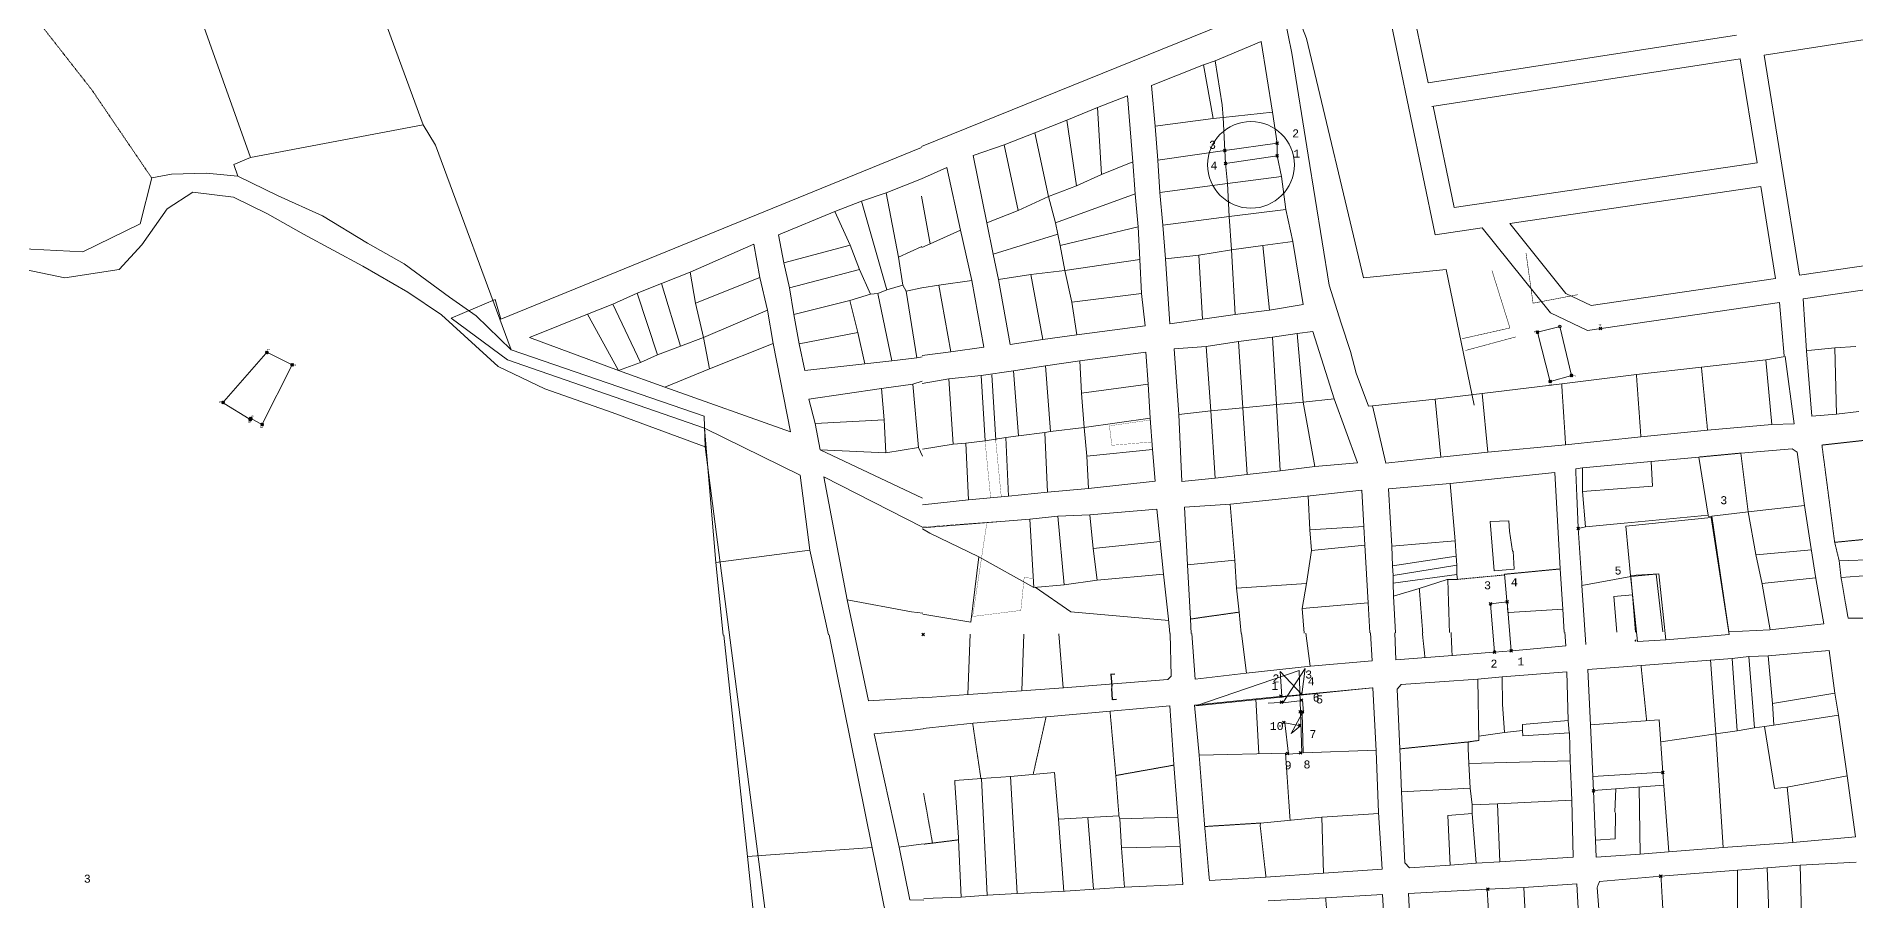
# Model space of a CAD drawing. Header units: millimetres. Extents: x 611710 to 616703, y 1316651 to 1320618.
# Drawn here: x 613873 to 614555, y 1318817 to 1319141 of the extents above; entities that cross this region are included whole.
import ezdxf
from ezdxf.enums import TextEntityAlignment as Align

# ---------------------------------------------------------------- set-up
doc = ezdxf.new("R2010")
doc.units = ezdxf.units.MM
doc.header["$PDMODE"] = 35
doc.header["$PDSIZE"] = 0.5
doc.linetypes.add('DASHED', pattern=[0.75, 0.5, -0.25])
doc.linetypes.add('HIDDEN', pattern=[0.375, 0.25, -0.125])
for name, color, linetype in [('15', 7, 'Continuous'), ('2', 7, 'Continuous'), ('3', 7, 'Continuous'), ('4', 7, 'Continuous'), ('CVL_CUADCON_LIN', 8, 'Continuous'), ('CVL_CUADCON_TIT', 1, 'Continuous'), ('CVL_CUADCON_TX', 2, 'Continuous'), ('CVL_PUNTO', 250, 'Continuous'), ('CVL_PUNTO_NUM', 2, 'Continuous')]:
    doc.layers.add(name, color=color, linetype=linetype)
doc.layers.add('PARCEL_LBLS', color=2, linetype='Continuous', lineweight=20)
doc.styles.add('MONOTXT4', font='Monotxt4.shx')
doc.styles.add('ROMANS', font='ROMANS', dxfattribs={"height": 0.2})
doc.styles.get("Standard").update_dxf_attribs({"font": 'TCCM____.TTF'})
doc.dimstyles.new('STANDARD$0', dxfattribs={"dimtxt": 0.6, "dimasz": 0.5, "dimexe": 0.125, "dimexo": 0.000625, "dimgap": 0.0625, "dimtad": 0, "dimzin": 1, "dimdsep": 46, "dimtxsty": 'ROMANS', "dimblk1": 'ARCHTICK', "dimblk2": 'ARCHTICK', "dimsah": 1, "dimcen": 2.5, "dimclrd": 1, "dimclre": 1, "dimclrt": 30, "dimaunit": 1, "dimadec": 0, "dimazin": 0, "dimtfac": 1, "dimtix": 1, "dimtofl": 0, "dimtmove": 1, "dimatfit": 3, "dimldrblk": 'ARCHTICK', "dimfxl": 1, "dimtolj": 1, "dimtzin": 1, "dimarcsym": 0})

# ---------------------------------------------------------------- blocks, each defined once
blk = doc.blocks.new('_ARCHTICK')
at = {"color": 0, "linetype": 'ByBlock', "const_width": 0.15}
blk.add_lwpolyline([(-0.5, -0.5), (0.5, 0.5)], dxfattribs=at)
blk = doc.blocks.new('*D363')
at = {"layer": 'CVL_CUADCON_TIT', "color": 1, "lineweight": -2, "ltscale": 0.5, "transparency": 16777216}
for p, q in [((614277.54, 1318901.77), (614275.96, 1318901.67)), ((614276.08, 1318901.68), (614276.36, 1318897.49)), ((614276.71, 1318892.21), (614276.43, 1318896.39)), ((614278.17, 1318892.3), (614276.58, 1318892.2))]:
    blk.add_line(p, q, dxfattribs=at)
at = {"layer": 'Defpoints', "color": 0, "lineweight": 9, "ltscale": 0.5, "transparency": 16777216}
for p in [(614277.54, 1318901.77), (614276.71, 1318892.21), (614278.17, 1318892.3)]:
    blk.add_point(p, dxfattribs=at)
at = {"layer": 'CVL_CUADCON_TIT', "color": 1, "lineweight": -2, "ltscale": 0.5, "transparency": 16777216, "xscale": 0.5, "yscale": 0.5, "zscale": 0.5}
for p, rotation in [((614276.08, 1318901.68), 93.77682852920496), ((614276.71, 1318892.21), 273.776828529205)]:
    blk.add_blockref('_ARCHTICK', p, dxfattribs=dict(at, rotation=rotation))
at = {"layer": 'CVL_CUADCON_TIT', "color": 30, "lineweight": 0, "ltscale": 0.5, "transparency": 16777216, "insert": (614276.4, 1318896.94), "char_height": 0.2, "attachment_point": 5, "rotation": 273.77683, "style": 'ROMANS'}
blk.add_mtext('\\A1;9.49m.', dxfattribs=at)

msp = doc.modelspace()

# ---------------------------------------------------------------- linework, layer by layer
at = {"color": 1, "lineweight": 0}
for points in [[(614440.59661, 1319011.90277), (614436.1033, 1319029.51877)], [(614436.46472, 1319030.12479), (614443.92406, 1319031.99404)], [(614444.52416, 1319031.629), (614448.65513, 1319014.1603)], [(614448.28877, 1319013.53883), (614441.20165, 1319011.55318)]]:
    msp.add_lwpolyline(points, dxfattribs=at)
for centre in [(614435.97972, 1319030.00326), (614444.40907, 1319032.11557), (614448.77023, 1319013.67372), (614440.72019, 1319011.41828)]:
    msp.add_circle(centre, 0.5, dxfattribs=at)
for p in [(614435.97972, 1319030.00326), (614459.64688, 1319031.33036), (614448.77023, 1319013.67372), (614440.72019, 1319011.41828)]:
    msp.add_point(p, dxfattribs=at)
at = {"layer": '15', "color": 1, "linetype": 'Continuous', "lineweight": 0}
msp.add_point((614205.61382, 1318916.67945), dxfattribs=at)
msp.add_point((614205.61382, 1318916.67945), dxfattribs=at)
at = {"layer": '2', "color": 1, "linetype": 'Continuous', "lineweight": 0}
for p, q in [((614332.41582, 1319138.90345), (614315.09582, 1319131.71645)), ((614336.63282, 1319112.46845), (614332.41582, 1319138.90345)), ((614315.09582, 1319131.71645), (614310.76982, 1319130.21245)), ((614314.33782, 1319110.01645), (614310.76982, 1319130.21245)), ((614282.29982, 1319118.56945), (614270.99582, 1319114.15845)), ((614284.22882, 1319093.79545), (614282.29982, 1319118.56945)), ((614270.99582, 1319114.15845), (614259.49882, 1319109.38645)), ((614272.47782, 1319089.01545), (614270.99582, 1319114.15845)), ((614314.33782, 1319110.01645), (614292.66282, 1319107.22845)), ((614318.13982, 1319110.38545), (614314.33782, 1319110.01645)), ((614318.13982, 1319110.38545), (614336.63282, 1319112.46845)), ((614318.13982, 1319110.38545), (614318.81132, 1319098.04315)), ((614338.40862, 1319100.78766), (614336.63282, 1319112.46845)), ((613953.51582, 1319095.38146), (614018.27782, 1319107.72446)), ((614018.27782, 1319107.72446), (614022.87082, 1319100.10546)), ((614247.54382, 1319104.65045), (614236.08982, 1319100.18445)), ((614259.49882, 1319109.38645), (614247.54382, 1319104.65045)), ((614252.64682, 1319080.83645), (614247.54382, 1319104.65045)), ((614263.09982, 1319084.81445), (614259.49882, 1319109.38645)), ((614292.66282, 1319107.22845), (614293.66582, 1319094.43545)), ((614022.87082, 1319100.10546), (614051.27882, 1319023.38246)), ((614241.31682, 1319075.61145), (614236.08982, 1319100.18445)), ((614318.81132, 1319098.04315), (614293.66582, 1319094.43545)), ((614340.06782, 1319088.29945), (614338.42132, 1319095.99315)), ((614284.22882, 1319093.79545), (614272.47782, 1319089.01545)), ((614285.20582, 1319081.81545), (614284.22882, 1319093.79545)), ((614293.66582, 1319094.43545), (614294.44282, 1319082.34745)), ((614318.98125, 1319093.14454), (614319.76082, 1319085.70445)), ((614205.03582, 1319087.38245), (614191.79182, 1319082.19145)), ((614263.09982, 1319084.81445), (614252.64682, 1319080.83645)), ((614272.47782, 1319089.01545), (614263.09982, 1319084.81445)), ((614319.76082, 1319085.70445), (614294.44282, 1319082.34745)), ((614294.44282, 1319082.34745), (614295.48082, 1319070.06445)), ((614319.76082, 1319085.70445), (614340.06782, 1319088.29945)), ((614319.76082, 1319085.70445), (614320.39682, 1319073.25645)), ((614341.66582, 1319075.98145), (614340.06782, 1319088.29945)), ((614182.55082, 1319079.06445), (614172.61482, 1319075.16145)), ((614191.79182, 1319082.19145), (614182.55082, 1319079.06445)), ((614192.07382, 1319045.88645), (614182.55082, 1319079.06445)), ((614196.40182, 1319058.07245), (614191.79182, 1319082.19145)), ((614208.34982, 1319063.06945), (614205.05782, 1319080.98245)), ((614241.31682, 1319075.61145), (614229.51082, 1319070.98245)), ((614241.31682, 1319075.61145), (614252.64682, 1319080.83645)), ((614252.64682, 1319080.83645), (614255.28682, 1319070.99345)), ((614255.28682, 1319070.99345), (614285.20582, 1319081.81545)), ((614286.24682, 1319069.43045), (614285.20582, 1319081.81545)), ((614320.39682, 1319073.25645), (614341.66582, 1319075.98145)), ((614344.21982, 1319063.99845), (614341.66582, 1319075.98145)), ((614178.31282, 1319062.50645), (614172.61482, 1319075.16145)), ((614229.51082, 1319070.98245), (614231.85482, 1319059.19645)), ((614255.28682, 1319070.99345), (614257.02482, 1319062.39545)), ((614257.02482, 1319062.39545), (614286.24682, 1319069.43045)), ((614286.92582, 1319057.23845), (614286.24682, 1319069.43045)), ((614320.39682, 1319073.25645), (614295.48082, 1319070.06445)), ((614295.48082, 1319070.06445), (614296.52882, 1319057.42545)), ((614320.39682, 1319073.25645), (614321.28582, 1319060.81645)), ((614142.25482, 1319062.98545), (614118.31982, 1319052.40745)), ((614144.49282, 1319050.46745), (614142.25482, 1319062.98545)), ((614178.31282, 1319062.50645), (614153.43082, 1319055.97845)), ((614181.80282, 1319053.41945), (614178.31282, 1319062.50645)), ((614205.12082, 1319062.04445), (614196.40182, 1319058.07245)), ((614205.12182, 1319061.69945), (614208.34982, 1319063.06945)), ((614208.34982, 1319063.06945), (614219.63182, 1319068.19145)), ((614219.63182, 1319068.19145), (614223.87082, 1319049.33845)), ((614256.15582, 1319066.69445), (614231.85482, 1319059.19645)), ((614257.02482, 1319062.39545), (614258.78682, 1319053.03445)), ((614321.28582, 1319060.81645), (614333.02982, 1319062.49245)), ((614333.02982, 1319062.49245), (614344.21982, 1319063.99845)), ((614333.02982, 1319062.49245), (614335.55482, 1319038.19345)), ((614153.43082, 1319055.97845), (614155.50382, 1319046.55945)), ((614196.40182, 1319058.07245), (614198.08882, 1319047.62845)), ((614231.85482, 1319059.19645), (614233.97682, 1319049.69345)), ((614258.78682, 1319053.03445), (614286.92582, 1319057.23845)), ((614287.52182, 1319044.43345), (614286.92582, 1319057.23845)), ((614309.04382, 1319058.81945), (614296.52882, 1319057.42545)), ((614321.28582, 1319060.81645), (614309.04382, 1319058.81945)), ((614309.04382, 1319058.81945), (614310.44182, 1319034.79245)), ((614321.28582, 1319060.81645), (614322.63882, 1319036.58445)), ((614107.52582, 1319048.18345), (614098.44782, 1319044.55145)), ((614118.31982, 1319052.40745), (614107.52582, 1319048.18345)), ((614114.66382, 1319024.72345), (614107.52582, 1319048.18345)), ((614120.38682, 1319040.80145), (614118.31982, 1319052.40745)), ((614120.38682, 1319040.80145), (614144.49282, 1319050.46745)), ((614147.28482, 1319038.21445), (614144.49282, 1319050.46745)), ((614181.80282, 1319053.41945), (614155.50382, 1319046.55945)), ((614185.90582, 1319044.19145), (614181.80282, 1319053.41945)), ((614211.51982, 1319047.54245), (614223.87082, 1319049.33845)), ((614246.06982, 1319051.58345), (614250.52782, 1319027.24145)), ((614258.78682, 1319053.03445), (614261.43882, 1319041.15645)), ((614098.44782, 1319044.55145), (614089.32982, 1319040.41045)), ((614106.13682, 1319021.50945), (614098.44782, 1319044.55145)), ((614155.50382, 1319046.55945), (614157.23282, 1319036.57345)), ((614178.22482, 1319041.85745), (614157.23282, 1319036.57345)), ((614185.90582, 1319044.19145), (614178.22482, 1319041.85745)), ((614178.22482, 1319041.85745), (614181.16482, 1319029.81045)), ((614188.69782, 1319044.39745), (614185.90582, 1319044.19145)), ((614192.07382, 1319045.88645), (614188.69782, 1319044.39745)), ((614188.69782, 1319044.39745), (614193.94082, 1319019.17245)), ((614198.08882, 1319047.62845), (614192.07382, 1319045.88645)), ((614205.17282, 1319046.58745), (614199.35482, 1319045.36445)), ((614205.17282, 1319046.63445), (614211.51982, 1319047.54245)), ((614211.51982, 1319047.54245), (614215.99782, 1319022.54045)), ((614261.43882, 1319041.15645), (614287.52182, 1319044.43345)), ((614089.32982, 1319040.41045), (614079.89782, 1319036.67045)), ((614091.51482, 1319015.53345), (614079.89782, 1319036.67045)), ((614099.73982, 1319018.58945), (614089.32982, 1319040.41045)), ((614123.29182, 1319027.99045), (614120.38682, 1319040.80145)), ((614123.29182, 1319027.99045), (614147.28482, 1319038.21445)), ((614157.23282, 1319036.57345), (614159.18482, 1319025.62645)), ((614261.43882, 1319041.15645), (614263.28582, 1319028.99945)), ((614310.44182, 1319034.79245), (614322.63882, 1319036.58445)), ((614322.63882, 1319036.58445), (614335.55482, 1319038.19345)), ((614114.66382, 1319024.72345), (614123.29182, 1319027.99045)), ((614123.29182, 1319027.99045), (614125.51582, 1319016.18445)), ((614181.16482, 1319029.81045), (614159.18482, 1319025.62645)), ((614181.16482, 1319029.81045), (614183.84482, 1319018.06345)), ((614250.52782, 1319027.24145), (614263.28582, 1319028.99945)), ((614336.62782, 1319028.04945), (614323.91582, 1319026.44545)), ((614345.88882, 1319029.44645), (614336.62782, 1319028.04945)), ((614351.76282, 1319030.23445), (614345.88882, 1319029.44645)), ((614359.75782, 1319004.92945), (614351.76282, 1319030.23445)), ((614099.73982, 1319018.58945), (614106.13682, 1319021.50945)), ((614106.13682, 1319021.50945), (614114.66382, 1319024.72345)), ((614215.99782, 1319022.54045), (614205.25782, 1319021.20245)), ((614323.91582, 1319026.44545), (614311.77182, 1319024.55445)), ((614313.47482, 1319000.53645), (614311.77182, 1319024.55445)), ((614547.38582, 1319024.05445), (614538.66682, 1319023.23345)), ((614555.35182, 1319024.59945), (614547.38582, 1319024.05445)), ((614547.38582, 1319024.05445), (614548.09582, 1318999.24445)), ((614091.51482, 1319015.53345), (614099.73982, 1319018.58945)), ((614091.51482, 1319015.53345), (614108.77582, 1319009.30345)), ((614108.77582, 1319009.30345), (614125.51582, 1319016.18445)), ((614183.84482, 1319018.06345), (614193.94082, 1319019.17245)), ((614193.94082, 1319019.17245), (614203.32282, 1319020.31745)), ((614203.32282, 1319020.31745), (614205.25982, 1319020.66345)), ((614227.45182, 1319013.77545), (614239.55182, 1319015.46245)), ((614239.55182, 1319015.46245), (614251.54482, 1319017.29845)), ((614239.55182, 1319015.46245), (614241.46782, 1318991.09545)), ((614251.54482, 1319017.29845), (614264.34982, 1319019.15945)), ((614251.54482, 1319017.29845), (614253.36582, 1318992.72445)), ((614264.34982, 1319019.15945), (614265.02482, 1319007.11945)), ((614497.42682, 1319016.85345), (614473.05782, 1319014.03545)), ((614521.54182, 1319019.61445), (614497.42682, 1319016.85345)), ((614521.54182, 1319019.61445), (614523.86182, 1318995.36045)), ((614201.74282, 1319010.52345), (614190.03182, 1319008.87545)), ((614191.03582, 1318997.04545), (614190.03182, 1319008.87545)), ((614205.29082, 1319011.55945), (614201.74282, 1319010.52345)), ((614203.90682, 1318986.71345), (614201.74282, 1319010.52345)), ((614205.29282, 1319010.72045), (614215.29082, 1319012.44345)), ((614215.29082, 1319012.44345), (614227.45182, 1319013.77545)), ((614215.29082, 1319012.44345), (614216.90582, 1318987.96545)), ((614265.02482, 1319007.11945), (614289.98482, 1319010.51645)), ((614289.98482, 1319010.51645), (614290.78282, 1318997.76745)), ((614445.04682, 1319010.64845), (614415.26382, 1319007.00545)), ((614473.05782, 1319014.03545), (614445.04682, 1319010.64845)), ((614265.02482, 1319007.11945), (614265.97882, 1318994.22345)), ((614313.47482, 1319000.53645), (614301.46882, 1318999.10645)), ((614325.49082, 1319001.61045), (614313.47482, 1319000.53645)), ((614313.47482, 1319000.53645), (614315.16382, 1318975.29745)), ((614338.16482, 1319002.80545), (614325.49082, 1319001.61045)), ((614348.15282, 1319003.71645), (614338.16482, 1319002.80545)), ((614359.75782, 1319004.92945), (614348.15282, 1319003.71645)), ((614397.63682, 1319004.84745), (614374.07282, 1319002.35845)), ((614415.26382, 1319007.00545), (614397.63682, 1319004.84745)), ((614397.63682, 1319004.84745), (614399.77782, 1318983.13245)), ((614415.26382, 1319007.00545), (614417.41182, 1318985.03645)), ((614123.73082, 1318993.97745), (614128.01082, 1318943.66145)), ((614191.03582, 1318997.04545), (614165.18282, 1318995.73645)), ((614165.18282, 1318995.73645), (614167.01182, 1318985.85545)), ((614191.64382, 1318984.69945), (614191.03582, 1318997.04545)), ((614265.97882, 1318994.22345), (614253.36582, 1318992.72445)), ((614265.97882, 1318994.22345), (614290.78282, 1318997.76745)), ((614265.97882, 1318994.22345), (614266.96782, 1318983.51645)), ((614290.78282, 1318997.76745), (614291.70482, 1318985.93945)), ((614499.72782, 1318993.21045), (614523.86182, 1318995.36045)), ((614548.09582, 1318999.24445), (614556.45482, 1319000.20745)), ((614123.98982, 1318987.00146), (614168.56482, 1318641.36446)), ((614216.90582, 1318987.96545), (614205.37582, 1318986.10245)), ((614221.67082, 1318988.41345), (614216.90582, 1318987.96545)), ((614228.86382, 1318989.29145), (614221.67082, 1318988.41345)), ((614221.67082, 1318988.41345), (614222.67782, 1318967.17345)), ((614236.65782, 1318990.44145), (614228.86382, 1318989.29145)), ((614241.46782, 1318991.09545), (614236.65782, 1318990.44145)), ((614236.65782, 1318990.44145), (614237.68682, 1318968.49045)), ((614251.24282, 1318992.30445), (614241.46782, 1318991.09545)), ((614253.36582, 1318992.72445), (614251.24282, 1318992.30445)), ((614251.24282, 1318992.30445), (614252.33382, 1318969.99945)), ((614417.41182, 1318985.03645), (614446.51282, 1318987.69245)), ((614446.51282, 1318987.69245), (614474.74082, 1318990.67845)), ((614474.74082, 1318990.67845), (614499.72782, 1318993.21045)), ((614167.01182, 1318985.85545), (614205.43782, 1318967.72445)), ((614191.64382, 1318984.69945), (614167.01182, 1318985.85545)), ((614203.90682, 1318986.71345), (614191.64382, 1318984.69945)), ((614205.38482, 1318983.52945), (614203.90682, 1318986.71345)), ((614266.96782, 1318983.51645), (614291.70482, 1318985.93945)), ((614266.96782, 1318983.51645), (614267.64582, 1318971.37545)), ((614399.77782, 1318983.13245), (614417.41182, 1318985.03645)), ((614478.63382, 1318981.43245), (614452.82582, 1318979.13045)), ((614496.42682, 1318983.13745), (614478.63382, 1318981.43245)), ((614499.93982, 1318961.41345), (614496.42682, 1318983.13745)), ((614514.90082, 1318962.62645), (614512.19282, 1318984.62945)), ((614315.16382, 1318975.29745), (614327.12282, 1318976.57245)), ((614327.12282, 1318976.57245), (614339.48382, 1318978.01245)), ((614339.48382, 1318978.01245), (614352.55182, 1318979.62645)), ((614405.16182, 1318951.79645), (614403.28482, 1318973.21345)), ((614452.82582, 1318979.13045), (614450.29582, 1318978.74845)), ((614452.82582, 1318979.13045), (614452.89382, 1318970.27845)), ((614222.67782, 1318967.17345), (614205.44582, 1318965.23245)), ((614237.68682, 1318968.49045), (614222.67782, 1318967.17345)), ((614252.33382, 1318969.99945), (614237.68682, 1318968.49045)), ((614267.64582, 1318971.37545), (614252.33382, 1318969.99945)), ((614320.85382, 1318965.49445), (614349.68882, 1318968.54945)), ((614350.63482, 1318955.90745), (614350.00582, 1318968.58345)), ((614452.89382, 1318970.27845), (614453.96282, 1318956.97845)), ((614205.47482, 1318956.67445), (614245.67882, 1318959.87645)), ((614245.67882, 1318959.87645), (614256.11582, 1318961.05545)), ((614247.12282, 1318934.32445), (614245.67882, 1318959.87645)), ((614256.11582, 1318961.05545), (614268.15082, 1318961.51845)), ((614258.58382, 1318935.27945), (614256.11582, 1318961.05545)), ((614320.71782, 1318965.48545), (614322.46182, 1318944.52745)), ((614468.46182, 1318958.33045), (614499.93982, 1318961.41345)), ((614501.32482, 1318960.99745), (614514.90082, 1318962.62645)), ((614501.32482, 1318960.99745), (614507.72401, 1318917.70346)), ((614514.90082, 1318962.62645), (614536.07782, 1318965.04445)), ((614514.90082, 1318962.62645), (614517.88182, 1318946.63645)), ((614538.55982, 1318948.78445), (614536.07782, 1318965.04445)), ((614205.47582, 1318956.23645), (614208.21582, 1318954.67945)), ((614208.21582, 1318954.67945), (614226.58682, 1318945.81745)), ((614350.63482, 1318955.90745), (614370.88182, 1318957.17745)), ((614351.22882, 1318948.13945), (614350.63482, 1318955.90745)), ((614370.88182, 1318957.17745), (614371.30182, 1318950.11745)), ((614451.23382, 1318956.43845), (614453.96282, 1318956.97845)), ((614453.96282, 1318956.97845), (614468.46182, 1318958.33045)), ((614163.15082, 1318948.30145), (614128.01082, 1318943.66145)), ((614170.20182, 1318916.56145), (614163.15082, 1318948.30145)), ((614269.35082, 1318948.93545), (614294.54082, 1318951.47345)), ((614294.54082, 1318951.47345), (614295.77982, 1318939.24745)), ((614349.42082, 1318935.82245), (614351.22882, 1318948.13945)), ((614351.22882, 1318948.13945), (614371.30182, 1318950.11745)), ((614371.30182, 1318950.11745), (614372.47182, 1318928.52645)), ((614405.16182, 1318951.79645), (614381.32982, 1318949.70645)), ((614381.60382, 1318942.43745), (614381.32982, 1318949.70645)), ((614405.48982, 1318946.05645), (614381.60382, 1318942.43745)), ((614405.48982, 1318946.05645), (614405.16182, 1318951.79645)), ((614405.74882, 1318942.60345), (614405.48982, 1318946.05645)), ((614517.88182, 1318946.63645), (614520.20782, 1318935.46045)), ((614517.89882, 1318946.55245), (614538.63282, 1318948.32345)), ((614540.32482, 1318937.64245), (614538.55982, 1318948.78445)), ((614128.01082, 1318943.66145), (614130.70182, 1318916.42845)), ((614226.58682, 1318945.81745), (614247.12282, 1318934.32445)), ((614270.88482, 1318937.02345), (614295.77982, 1318939.24745)), ((614295.77982, 1318939.24745), (614297.66882, 1318922.41045)), ((614322.46182, 1318944.52745), (614304.82282, 1318942.77545)), ((614322.46182, 1318944.52745), (614323.19082, 1318934.01545)), ((614381.92082, 1318938.73245), (614381.60382, 1318942.43745)), ((614405.70182, 1318939.14245), (614381.90682, 1318935.88245)), ((614405.74882, 1318942.60345), (614381.92082, 1318938.73245)), ((614405.70182, 1318939.14245), (614405.74882, 1318942.60345)), ((614405.96082, 1318937.31845), (614405.70182, 1318939.14245)), ((614424.52245, 1318929.34881), (614423.59582, 1318939.22245)), ((614444.48082, 1318941.22445), (614445.45382, 1318926.08945)), ((614563.18882, 1318944.74145), (614549.06982, 1318944.26645)), ((614563.26182, 1318939.04445), (614549.76982, 1318938.02845)), ((614247.12282, 1318934.32445), (614258.58382, 1318935.27945)), ((614258.58382, 1318935.27945), (614270.88482, 1318937.02345)), ((614323.19082, 1318934.01545), (614349.42082, 1318935.82245)), ((614323.19082, 1318934.01545), (614324.17782, 1318925.03845)), ((614347.77782, 1318926.40745), (614349.42082, 1318935.82245)), ((614381.90682, 1318935.88245), (614381.92082, 1318938.73245)), ((614381.95282, 1318931.05045), (614381.90682, 1318935.88245)), ((614391.57682, 1318933.88345), (614381.95282, 1318931.05045)), ((614402.10082, 1318937.20245), (614391.57682, 1318933.88345)), ((614405.96082, 1318937.31845), (614402.10082, 1318937.20245)), ((614452.65182, 1318935.05845), (614470.95382, 1318938.40645)), ((614452.65182, 1318935.05845), (614454.04775, 1318912.89538)), ((614471.57082, 1318931.55545), (614470.95382, 1318938.40645)), ((614520.13682, 1318935.80345), (614540.29182, 1318937.84845)), ((614520.20782, 1318935.46045), (614523.17582, 1318918.36345)), ((614177.15582, 1318929.70245), (614185.22582, 1318891.79045)), ((614347.77782, 1318926.40945), (614372.47182, 1318928.52645)), ((614348.46882, 1318917.16045), (614347.77782, 1318926.40945)), ((614372.47182, 1318928.52645), (614373.08082, 1318917.24345)), ((614382.68682, 1318917.27545), (614381.95282, 1318931.05045)), ((614424.89882, 1318924.91145), (614424.57682, 1318928.76945)), ((614425.20206, 1318924.92883), (614445.45382, 1318926.08945)), ((614445.45382, 1318926.08945), (614445.93082, 1318917.48845)), ((614472.72582, 1318917.57845), (614471.57082, 1318931.55545)), ((614205.58182, 1318924.70145), (614201.29782, 1318925.12945)), ((614297.66882, 1318922.41045), (614298.20082, 1318916.99145)), ((614306.17482, 1318917.01845), (614305.95482, 1318922.45545)), ((614324.17782, 1318925.03845), (614324.84082, 1318917.08045)), ((614130.92182, 1318916.42945), (614139.81582, 1318833.45945)), ((614170.38982, 1318916.56145), (614186.61382, 1318836.71245)), ((614223.30682, 1318916.73946), (614222.39382, 1318894.15346)), ((614243.38082, 1318916.80646), (614242.62182, 1318895.54546)), ((614256.54182, 1318916.85146), (614258.17282, 1318896.59946)), ((614298.21582, 1318916.99246), (614298.63182, 1318901.03046)), ((614307.60382, 1318899.90746), (614306.34182, 1318917.01946)), ((614326.86382, 1318902.15046), (614325.04182, 1318917.08246)), ((614350.77482, 1318904.72746), (614349.07082, 1318917.16346)), ((614373.35882, 1318917.24546), (614373.96482, 1318906.80746)), ((614382.85182, 1318907.17546), (614382.45182, 1318917.27646)), ((614446.64582, 1318912.36546), (614426.49982, 1318910.58146)), ((614446.26782, 1318917.49146), (614446.64582, 1318912.36546)), ((614507.72401, 1318917.70346), (614523.02082, 1318918.34545)), ((614373.96482, 1318906.80746), (614350.82482, 1318904.73246)), ((614404.06782, 1318908.76946), (614382.85182, 1318907.17546)), ((614419.48626, 1318910.0155), (614404.06782, 1318908.76946)), ((614454.82382, 1318903.46846), (614474.82282, 1318905.04446)), ((614474.82282, 1318905.04446), (614500.77482, 1318907.09046)), ((614500.77482, 1318907.09046), (614508.91582, 1318907.67846)), ((614500.82082, 1318907.09346), (614502.81582, 1318879.41346)), ((614508.91582, 1318907.67846), (614515.17682, 1318908.34546)), ((614508.91582, 1318907.67846), (614510.86182, 1318880.56146)), ((614515.17682, 1318908.34546), (614522.39982, 1318908.69246)), ((614515.17682, 1318908.34546), (614517.28982, 1318881.62346)), ((614522.39982, 1318908.69246), (614545.29982, 1318910.63246)), ((614522.39982, 1318908.69246), (614524.10582, 1318890.77546)), ((614545.29982, 1318910.63246), (614547.48782, 1318894.64146)), ((614297.36282, 1318899.75746), (614258.23382, 1318896.60346)), ((614298.63182, 1318901.03046), (614297.36282, 1318899.75746)), ((614326.77282, 1318902.14046), (614307.60382, 1318899.90746)), ((614350.82482, 1318904.73246), (614326.72682, 1318902.13546)), ((614384.81882, 1318897.85046), (614413.59182, 1318899.94446)), ((614413.59182, 1318899.94446), (614422.69182, 1318900.76046)), ((614413.59182, 1318899.94446), (614414.01582, 1318876.94146)), ((614422.69182, 1318900.76046), (614446.94182, 1318902.64846)), ((614422.69182, 1318900.76046), (614422.84882, 1318890.48546)), ((614446.93982, 1318902.70046), (614447.46282, 1318884.43146)), ((614455.78282, 1318882.66846), (614454.82382, 1318903.46846)), ((614185.22582, 1318891.79045), (614205.60782, 1318892.99945)), ((614222.50982, 1318894.16246), (614205.69382, 1318892.89146)), ((614242.48082, 1318895.53546), (614222.50982, 1318894.16246)), ((614258.23382, 1318896.60346), (614242.48082, 1318895.53546)), ((614307.44782, 1318890.14646), (614330.52682, 1318892.59446)), ((614330.40482, 1318892.58146), (614331.50782, 1318871.89946)), ((614330.52682, 1318892.59446), (614339.35552, 1318893.41216)), ((614347.60782, 1318894.17646), (614374.19482, 1318896.67746)), ((614374.19482, 1318896.67746), (614375.48382, 1318873.01346)), ((614383.39682, 1318896.17046), (614384.81882, 1318897.85046)), ((614384.37982, 1318873.77946), (614383.39682, 1318896.17046)), ((614524.10582, 1318890.77546), (614547.48782, 1318894.64146)), ((614547.48782, 1318894.64146), (614548.85882, 1318886.43846)), ((614224.44882, 1318883.36946), (614251.94082, 1318885.76046)), ((614251.94082, 1318885.76046), (614275.87482, 1318887.89646)), ((614275.87482, 1318887.89646), (614298.13182, 1318889.93146)), ((614298.13182, 1318889.93146), (614299.62282, 1318867.93846)), ((614309.13982, 1318871.36846), (614307.44782, 1318890.14646)), ((614347.77598, 1318887.16758), (614348.13282, 1318872.29446)), ((614422.84882, 1318890.48546), (614423.57182, 1318879.89546)), ((614455.77882, 1318882.76346), (614481.53082, 1318884.66646)), ((614481.53082, 1318884.66646), (614483.00982, 1318864.87446)), ((614524.09482, 1318890.88946), (614524.51582, 1318882.72646)), ((614524.51582, 1318882.72646), (614548.85882, 1318886.43846)), ((614548.85882, 1318886.43846), (614552.03482, 1318863.71146)), ((614201.61782, 1318880.75445), (614187.35882, 1318879.41445)), ((614187.35882, 1318879.41445), (614196.61882, 1318836.88245)), ((614205.64982, 1318881.26045), (614201.61782, 1318880.75445)), ((614224.44882, 1318883.36946), (614205.73182, 1318881.44646)), ((614413.98582, 1318878.56646), (614423.57182, 1318879.89546)), ((614423.57182, 1318879.89546), (614430.38382, 1318880.61046)), ((614430.38182, 1318882.95146), (614447.46282, 1318884.43146)), ((614430.38382, 1318880.61046), (614430.38182, 1318882.95146)), ((614430.38382, 1318880.61046), (614430.53782, 1318878.62546)), ((614430.53782, 1318878.62546), (614447.92382, 1318879.85146)), ((614447.46282, 1318884.43146), (614447.87282, 1318879.85146)), ((614447.92382, 1318879.85146), (614448.18582, 1318869.31646)), ((614456.94682, 1318858.00346), (614455.78282, 1318882.66846)), ((614482.15082, 1318876.37446), (614502.81582, 1318879.41346)), ((614502.81582, 1318879.41346), (614510.86182, 1318880.56146)), ((614502.81582, 1318879.41346), (614505.59982, 1318836.81746)), ((614510.86182, 1318880.56146), (614517.28982, 1318881.62346)), ((614517.28982, 1318881.62346), (614521.01582, 1318882.14046)), ((614521.01582, 1318882.14046), (614524.51582, 1318882.72646)), ((614521.01582, 1318882.14046), (614524.80182, 1318858.92146)), ((614341.51182, 1318872.13746), (614309.13982, 1318871.36846)), ((614348.13282, 1318872.29446), (614375.46682, 1318873.32346)), ((614375.48382, 1318873.01346), (614376.41582, 1318849.90946)), ((614384.95082, 1318857.69746), (614384.37982, 1318873.77946)), ((614410.00082, 1318876.38146), (614409.95182, 1318873.92946)), ((614409.95182, 1318873.92946), (614410.26082, 1318868.34046)), ((614254.85882, 1318864.93046), (614238.43582, 1318863.40246)), ((614256.44582, 1318847.48446), (614254.85882, 1318864.93046)), ((614299.62282, 1318867.93846), (614301.16182, 1318848.59246)), ((614410.26082, 1318868.34046), (614448.18582, 1318869.31646)), ((614410.26082, 1318868.34046), (614410.77582, 1318859.07846)), ((614448.18582, 1318869.31646), (614448.90882, 1318854.50746)), ((614482.99382, 1318865.08546), (614456.69182, 1318863.40246)), ((614483.00982, 1318864.87446), (614485.25882, 1318835.18446)), ((614227.56282, 1318862.66746), (614217.48482, 1318861.98046)), ((614238.43582, 1318863.40246), (614227.56282, 1318862.66746)), ((614227.56282, 1318862.66746), (614229.71282, 1318818.94646)), ((614238.43582, 1318863.40246), (614240.86182, 1318819.57746)), ((614384.95082, 1318857.69746), (614410.77582, 1318859.07846)), ((614386.29282, 1318831.08246), (614384.95082, 1318857.69746)), ((614410.77582, 1318859.07846), (614411.49282, 1318852.81946)), ((614483.36682, 1318860.16246), (614456.94082, 1318858.12346)), ((614458.00582, 1318833.13646), (614456.94682, 1318858.00346)), ((614465.38782, 1318858.77546), (614464.93082, 1318850.15746)), ((614474.04482, 1318859.44346), (614474.49582, 1318834.26446)), ((614524.80182, 1318858.92146), (614529.62182, 1318859.48646)), ((614529.62182, 1318859.48646), (614552.03482, 1318863.71146)), ((614529.62182, 1318859.48646), (614531.63482, 1318838.73846)), ((614552.03482, 1318863.71146), (614555.18982, 1318840.79346)), ((614411.49282, 1318852.76846), (614420.94882, 1318853.17746)), ((614411.49282, 1318852.81946), (614411.49482, 1318849.56246)), ((614420.94882, 1318853.12646), (614448.90882, 1318854.50746)), ((614420.94882, 1318853.17746), (614421.82882, 1318831.49846)), ((614448.90882, 1318854.50746), (614449.38282, 1318833.18446)), ((614256.44582, 1318847.48446), (614267.58182, 1318848.09646)), ((614258.44382, 1318820.37046), (614256.44582, 1318847.48446)), ((614267.38182, 1318848.08546), (614269.57482, 1318821.22146)), ((614267.58182, 1318848.09646), (614279.07282, 1318848.70846)), ((614279.07282, 1318848.70846), (614279.34382, 1318847.62146)), ((614279.34382, 1318847.62146), (614301.18782, 1318848.24646)), ((614279.34382, 1318847.62146), (614280.02082, 1318836.68546)), ((614301.16182, 1318848.59246), (614301.98382, 1318837.44346)), ((614355.16682, 1318848.22446), (614332.13882, 1318845.97946)), ((614355.16682, 1318848.22446), (614376.43682, 1318849.58546)), ((614355.16682, 1318848.22446), (614355.74182, 1318827.25746)), ((614376.41582, 1318849.90946), (614377.80482, 1318828.63746)), ((614411.49482, 1318849.56246), (614402.34482, 1318848.84746)), ((614402.34482, 1318848.84746), (614403.22282, 1318830.17046)), ((614411.49482, 1318849.56246), (614412.93282, 1318830.88546)), ((614464.93082, 1318850.15746), (614465.23082, 1318849.74646)), ((614465.23082, 1318849.74646), (614465.10882, 1318840.09246)), ((614186.58182, 1318836.86845), (614139.81582, 1318833.45945)), ((614196.59982, 1318836.96945), (614205.80282, 1318838.16045)), ((614196.61882, 1318836.88245), (614200.72182, 1318817.16045)), ((614218.97582, 1318839.69146), (614219.97182, 1318818.23746)), ((614280.02082, 1318836.68546), (614302.00382, 1318837.16746)), ((614301.98382, 1318837.44346), (614303.01082, 1318822.98446)), ((614465.10882, 1318840.09246), (614457.73482, 1318839.50546)), ((614505.59982, 1318836.81746), (614485.02582, 1318835.16546)), ((614531.63482, 1318838.73846), (614505.59982, 1318836.81746)), ((614555.18982, 1318840.79346), (614531.63482, 1318838.73846)), ((614139.81582, 1318833.45945), (614142.74382, 1318805.94645)), ((614186.61382, 1318836.71245), (614191.69682, 1318811.61445)), ((614387.97182, 1318829.25046), (614386.29282, 1318831.08246)), ((614403.22282, 1318830.17046), (614387.97182, 1318829.25046)), ((614412.93282, 1318830.88546), (614403.22282, 1318830.17046)), ((614421.82882, 1318831.49846), (614412.93282, 1318830.88546)), ((614449.38282, 1318833.18446), (614421.82882, 1318831.49846)), ((614474.43982, 1318834.25946), (614458.00582, 1318833.13646)), ((614485.02582, 1318835.16546), (614474.43982, 1318834.25946)), ((614522.11582, 1318829.21146), (614534.47582, 1318830.14646)), ((614534.42982, 1318830.14346), (614535.34382, 1318798.06546)), ((614534.43882, 1318830.14346), (614555.40982, 1318831.33846)), ((614334.18782, 1318825.72546), (614312.98882, 1318824.39746)), ((614355.74182, 1318827.25746), (614334.18782, 1318825.72546)), ((614377.80482, 1318828.63746), (614355.74182, 1318827.25746)), ((614430.84382, 1318821.87146), (614450.67882, 1318823.25146)), ((614450.67882, 1318823.25146), (614452.02482, 1318798.92646)), ((614459.26582, 1318824.12246), (614482.26782, 1318826.06046)), ((614482.12582, 1318826.04846), (614511.01882, 1318828.36746)), ((614510.91282, 1318828.35946), (614510.99182, 1318797.92746)), ((614511.01382, 1318828.36746), (614522.16182, 1318829.21446)), ((614523.23582, 1318797.33446), (614522.04782, 1318829.20546)), ((614200.72182, 1318817.16045), (614205.87882, 1318817.01845)), ((614219.91482, 1318818.23346), (614205.94682, 1318817.71546)), ((614229.88582, 1318818.95646), (614219.91482, 1318818.23346)), ((614240.86182, 1318819.57746), (614229.71782, 1318818.94646)), ((614258.90182, 1318820.39146), (614240.86182, 1318819.57746)), ((614270.03082, 1318821.25646), (614258.90182, 1318820.39146)), ((614281.21082, 1318821.91746), (614270.03082, 1318821.25646)), ((614303.01082, 1318822.98446), (614281.21082, 1318821.91746)), ((614334.94782, 1318816.80846), (614356.55782, 1318817.95746)), ((614356.55782, 1318817.95746), (614377.91782, 1318819.15746)), ((614377.91482, 1318819.21146), (614379.22882, 1318796.26046)), ((614387.62482, 1318819.57346), (614417.31882, 1318821.16046)), ((614388.97482, 1318791.79246), (614387.62482, 1318819.57346)), ((614417.10982, 1318821.14946), (614418.77682, 1318793.83446)), ((614417.31882, 1318821.16046), (614430.84382, 1318821.87146)), ((614432.25482, 1318794.80146), (614430.80982, 1318821.86946)), ((614460.08082, 1318800.07246), (614458.32182, 1318821.84946))]:
    msp.add_line(p, q, dxfattribs=at)
at = {"layer": '2', "color": 1, "linetype": 'HIDDEN', "lineweight": 0}
for p, q in [((614497.42682, 1319016.85345), (614499.72782, 1318993.21045)), ((614445.04682, 1319010.64845), (614446.51282, 1318987.69245)), ((614473.05782, 1319014.03545), (614474.74082, 1318990.67845)), ((614512.19282, 1318984.62945), (614496.42682, 1318983.13745)), ((614450.29582, 1318978.74845), (614451.23382, 1318956.43845)), ((614451.23382, 1318956.43845), (614452.65182, 1318935.05845)), ((614562.99482, 1318952.72445), (614547.38282, 1318951.18645)), ((614547.38282, 1318951.18645), (614549.06982, 1318944.26645)), ((614423.59582, 1318939.22245), (614444.48082, 1318941.22445)), ((614549.06982, 1318944.26645), (614549.76982, 1318938.02845)), ((614392.94982, 1318917.31045), (614391.67582, 1318933.91445)), ((614402.97782, 1318917.34445), (614402.35482, 1318937.21045)), ((614549.76982, 1318938.02845), (614552.42482, 1318922.74045)), ((614324.17782, 1318925.03845), (614305.95482, 1318922.45545)), ((614392.81882, 1318917.31146), (614393.78482, 1318907.99646)), ((614403.58982, 1318917.34746), (614403.96582, 1318908.76146)), ((614474.79482, 1318905.04246), (614476.89382, 1318884.32346)), ((614251.75082, 1318885.74346), (614246.90682, 1318864.19046)), ((614275.71982, 1318887.88246), (614277.89682, 1318863.79646)), ((614224.23082, 1318883.34746), (614227.31582, 1318862.65046)), ((614311.19382, 1318844.95646), (614309.13982, 1318871.36846)), ((614341.51182, 1318872.13746), (614343.23082, 1318847.06046)), ((614410.00082, 1318876.38146), (614384.37982, 1318873.77946)), ((614414.01582, 1318876.94146), (614409.94982, 1318876.38146)), ((614277.89682, 1318863.79646), (614299.64282, 1318867.68246)), ((614209.17082, 1318838.47046), (614205.81382, 1318857.24546)), ((614217.48482, 1318861.98046), (614218.97582, 1318839.69146)), ((614277.89682, 1318863.79646), (614279.07282, 1318848.70846)), ((614312.98882, 1318824.39746), (614311.19382, 1318844.95646)), ((614311.21882, 1318844.67346), (614332.13882, 1318845.97946)), ((614332.13882, 1318845.97946), (614332.01382, 1318844.99346)), ((614332.01382, 1318844.99346), (614334.18782, 1318825.72546)), ((614218.97582, 1318839.69146), (614205.87782, 1318838.06046)), ((614280.02082, 1318836.68546), (614281.14482, 1318821.91346)), ((614458.32182, 1318821.84946), (614459.26582, 1318824.12246)), ((614482.26282, 1318826.06046), (614483.64082, 1318801.84946)), ((614356.55782, 1318817.95746), (614358.51782, 1318793.21846))]:
    msp.add_line(p, q, dxfattribs=at)
at = {"layer": '2', "color": 1, "linetype": 'DASHED', "lineweight": 0}
msp.add_line((614423.62082, 1318938.95945), (614405.96082, 1318937.31845), dxfattribs=at)
at = {"layer": '2', "color": 1, "linetype": 'Continuous', "lineweight": 0}
for points in [[(613997.96482, 1319195.89946), (613922.75182, 1319181.69746), (613953.51582, 1319095.38146)], [(613997.96482, 1319195.89946), (614003.94582, 1319146.34046), (614018.27782, 1319107.72446)], [(614374.07282, 1319002.35845), (614372.60282, 1319002.21245), (614368.00482, 1319014.54045), (614365.92382, 1319022.72145), (614362.39482, 1319033.35245), (614357.88982, 1319047.61745), (614349.98982, 1319096.33145), (614343.93982, 1319134.46645), (614341.18582, 1319148.02145), (614339.75782, 1319154.79645), (614337.53882, 1319162.51545), (614325.97282, 1319158.35145), (614329.28582, 1319149.80045), (614204.99482, 1319099.54645)], [(614412.27182, 1319002.58046), (614401.71582, 1319053.40346), (614370.73682, 1319050.30546), (614349.40382, 1319140.00346)], [(614310.76982, 1319130.21245), (614291.33182, 1319122.45345), (614292.66282, 1319107.22845)], [(614315.09582, 1319131.71645), (614317.73882, 1319115.15645), (614318.13982, 1319110.38545)], [(613630.96482, 1319114.37546), (613683.98882, 1319098.45246), (613752.23182, 1319084.22546), (613808.74982, 1319073.42446), (613848.73282, 1319064.72446), (613866.29882, 1319061.36346), (613890.69782, 1319060.11346), (613912.16182, 1319070.51946), (613916.47882, 1319087.74246)], [(614123.73082, 1318993.97745), (614049.89182, 1319019.61845), (614028.67882, 1319035.18145), (614045.26382, 1319042.16045), (614047.34382, 1319034.87745), (614204.99682, 1319099.16645)], [(614236.08982, 1319100.18445), (614224.46982, 1319096.12045), (614229.51082, 1319070.98245)], [(614123.98982, 1318987.00146), (614089.03782, 1318999.82346), (614063.78382, 1319008.68846), (614046.40982, 1319017.13446), (614025.09382, 1319036.46346), (614012.54582, 1319044.96346), (613995.66382, 1319054.68446), (613973.42182, 1319066.63346), (613959.86582, 1319074.35946), (613947.09082, 1319080.56946), (613931.82882, 1319082.43146), (613922.25182, 1319076.22446), (613912.76482, 1319062.64846), (613904.24082, 1319053.40346), (613883.95782, 1319050.38046), (613788.46982, 1319070.14646), (613715.66782, 1319083.30646), (613680.25882, 1319091.80346)], [(613916.47882, 1319087.74246), (613923.87282, 1319089.20346), (613936.82182, 1319089.60346), (613948.77282, 1319088.46646)], [(613953.51582, 1319095.38146), (613947.19682, 1319092.76946), (613948.77282, 1319088.46646)], [(614205.03582, 1319087.43545), (614214.58982, 1319091.70145), (614219.63182, 1319068.19145)], [(613948.77282, 1319088.46646), (613963.84982, 1319081.01246), (613980.44882, 1319073.57446), (613997.33682, 1319063.34446), (614011.14682, 1319055.62146), (614028.06182, 1319043.10446), (614038.05282, 1319036.10046), (614051.27882, 1319023.38246)], [(614172.61482, 1319075.16145), (614151.38782, 1319066.41545), (614153.43082, 1319055.97845)], [(614335.55482, 1319038.19345), (614348.09882, 1319040.30145), (614344.21982, 1319063.99845)], [(614296.52882, 1319057.42545), (614298.18982, 1319033.10145), (614310.44182, 1319034.79245)], [(614223.87082, 1319049.33845), (614228.40082, 1319024.28645), (614215.99782, 1319022.54045)], [(614258.78682, 1319053.03445), (614246.06982, 1319051.58345), (614233.97682, 1319049.69345)], [(614233.97682, 1319049.69345), (614238.33282, 1319025.34845), (614250.52782, 1319027.24145)], [(614198.08882, 1319047.62845), (614199.35482, 1319045.36445), (614203.32282, 1319020.31745)], [(614263.28582, 1319028.99945), (614288.90982, 1319032.31345), (614287.52182, 1319044.43345)], [(614079.89782, 1319036.67045), (614058.11182, 1319027.96345), (614091.51482, 1319015.53345)], [(614125.51582, 1319016.18445), (614149.41982, 1319025.74445), (614147.28482, 1319038.21445)], [(614339.48382, 1318978.01245), (614338.16482, 1319002.80545), (614336.62782, 1319028.04945)], [(614352.55182, 1318979.62645), (614348.15282, 1319003.71645), (614345.88882, 1319029.44645)], [(614051.27882, 1319023.38246), (614123.59782, 1318998.43246), (614123.98982, 1318987.00146)], [(614108.77582, 1319009.30345), (614155.99382, 1318992.61145), (614149.41982, 1319025.74445)], [(614159.18482, 1319025.62645), (614161.26982, 1319015.59745), (614183.84482, 1319018.06345)], [(614264.34982, 1319019.15945), (614289.16182, 1319022.44945), (614289.98482, 1319010.51645)], [(614311.77182, 1319024.55445), (614299.74982, 1319023.68345), (614301.46882, 1318999.10645)], [(614327.12282, 1318976.57245), (614325.49082, 1319001.61045), (614323.91582, 1319026.44545)], [(614538.66682, 1319023.23345), (614536.84582, 1319022.92345), (614538.86682, 1318998.45745), (614548.09582, 1318999.24445)], [(614523.86182, 1318995.36045), (614532.14282, 1318995.55845), (614528.77582, 1319020.79845)], [(614190.03182, 1319008.87545), (614162.76182, 1319004.79345), (614165.18282, 1318995.73645)], [(614352.55182, 1318979.62645), (614368.47482, 1318980.97045), (614359.75782, 1319004.92945)], [(614374.07282, 1319002.35845), (614379.10482, 1318980.83245), (614399.77782, 1318983.13245)], [(614163.15082, 1318948.30145), (614159.52682, 1318976.40545), (614123.73082, 1318993.97745)], [(614301.46882, 1318999.10645), (614302.69582, 1318974.00645), (614315.16382, 1318975.29745)], [(614291.70482, 1318985.93945), (614292.62482, 1318974.16145), (614267.64582, 1318971.37545)], [(614452.89382, 1318970.27845), (614479.06682, 1318972.28645), (614478.63382, 1318981.43245)], [(614536.07782, 1318965.04445), (614533.28182, 1318984.95845), (614531.41082, 1318986.27545), (614512.19282, 1318984.62945)], [(614201.29782, 1318925.12945), (614177.15582, 1318929.70245), (614168.43882, 1318975.71145), (614205.47382, 1318956.93845)], [(614381.32982, 1318949.70645), (614380.11082, 1318971.24545), (614403.28482, 1318973.21345)], [(614403.28482, 1318973.21345), (614442.50782, 1318977.39545), (614444.48082, 1318941.22445)], [(614349.68882, 1318968.54945), (614370.05982, 1318970.73945), (614370.88182, 1318957.17745)], [(614268.15082, 1318961.51845), (614293.30482, 1318963.59745), (614294.54082, 1318951.47345)], [(614268.15082, 1318961.51845), (614269.35082, 1318948.93545), (614270.88482, 1318937.02345)], [(614304.82282, 1318942.77545), (614303.70182, 1318964.41945), (614320.85382, 1318965.49445)], [(614499.93982, 1318961.41345), (614500.05882, 1318960.85745), (614501.32482, 1318960.99745)], [(614226.58682, 1318945.81745), (614223.57782, 1318921.25145), (614205.58382, 1318924.26545)], [(614305.95482, 1318922.45545), (614304.82282, 1318942.77545), (614304.82182, 1318942.82645)], [(614470.95382, 1318938.40645), (614480.43682, 1318939.20045), (614482.94982, 1318917.61345)], [(614247.63382, 1318934.36745), (614261.02882, 1318925.17545), (614297.72482, 1318921.84545)], [(614523.02082, 1318918.34545), (614543.28482, 1318920.68545), (614540.32482, 1318937.64245)], [(614471.57082, 1318931.55545), (614464.57382, 1318930.93845), (614465.71982, 1318917.55545)], [(614552.42482, 1318922.74045), (614564.57382, 1318922.80045), (614564.73582, 1318924.12845), (614574.38682, 1318924.41845)]]:
    msp.add_lwpolyline(points, dxfattribs=at)
at = {"layer": '2', "color": 1, "linetype": 'Continuous', "lineweight": 0, "flags": 128}
msp.add_lwpolyline([(614521.54182, 1319019.61445), (614528.77582, 1319020.79845)], dxfattribs=at)
at = {"layer": '2', "color": 1, "linetype": 'HIDDEN', "lineweight": 0}
msp.add_lwpolyline([(614565.60782, 1318990.20445), (614542.60482, 1318987.62945), (614547.38282, 1318951.18645)], dxfattribs=at)
at = {"layer": '2', "color": 1, "linetype": 'Continuous', "lineweight": 0}
for p in [(614451.23382, 1318956.43845), (614483.00982, 1318864.87446), (614456.94682, 1318858.00346), (614417.31882, 1318821.16046)]:
    msp.add_point(p, dxfattribs=at)
at = {"layer": '2', "color": 1, "linetype": 'HIDDEN', "lineweight": 0}
for p in [(614482.12582, 1318826.04846), (614482.26282, 1318826.06046)]:
    msp.add_point(p, dxfattribs=at)
at = {"layer": '3', "color": 1, "linetype": 'HIDDEN', "lineweight": 0}
msp.add_lwpolyline([(613875.93582, 1319143.85746), (613894.03482, 1319120.75346), (613916.47882, 1319087.74246)], dxfattribs=at)
at = {"layer": '4', "color": 1, "linetype": 'Continuous', "lineweight": 0}
msp.add_line((614346.12533, 1319148.36018), (614349.40382, 1319140.00346), dxfattribs=at)
at = {"layer": 'CVL_CUADCON_LIN', "color": 1, "lineweight": 0, "ltscale": 0.5}
for p, q in [((614227.45182, 1319013.77545), (614228.86382, 1318989.29145)), ((614231.44519, 1319014.00575), (614232.85719, 1318989.52175))]:
    msp.add_line(p, q, dxfattribs=at)
at = {"layer": 'CVL_CUADCON_LIN', "color": 1, "lineweight": 0, "ltscale": 0.5, "flags": 128}
for points in [[(614387.91346, 1319157.48542), (614394.99562, 1319123.46262)], [(614379.12025, 1319155.56525), (614397.66055, 1319066.49729), (614415.29229, 1319069.1063)], [(614394.99562, 1319123.46262), (614510.58354, 1319141.31431)], [(614520.90569, 1319133.80178), (614558.84943, 1319139.66191)], [(614534.15463, 1319051.32322), (614569.39685, 1319056.47756), (614570.11223, 1319057.33565), (614558.84943, 1319139.66191)], [(614535.58218, 1319042.43626), (614574.10537, 1319048.07046), (614579.5673, 1319054.62201), (614567.84393, 1319140.31492)], [(614396.36931, 1319114.56808), (614512.01099, 1319132.42806)], [(614518.2734, 1319093.44264), (614512.01099, 1319132.42806)], [(614534.15463, 1319051.32322), (614520.90569, 1319133.80178)], [(614396.83222, 1319114.63957), (614404.74153, 1319076.64308), (614518.27778, 1319093.44329)], [(614425.59437, 1319070.63072), (614519.70093, 1319084.55588)], [(614525.24849, 1319050.02065), (614519.70093, 1319084.55588)], [(614415.29229, 1319069.1063), (614440.82592, 1319037.15015), (614454.66524, 1319030.60177), (614526.67604, 1319041.13369)], [(614425.59437, 1319070.63072), (614446.55737, 1319044.39485), (614456.05511, 1319039.90079), (614525.24849, 1319050.02065)], [(614536.84582, 1319022.92345), (614535.58218, 1319042.43626)], [(614528.50266, 1319021.07426), (614526.67604, 1319041.13369)], [(613943.53674, 1319003.91895), (613959.29255, 1319022.02301)], [(613960.06958, 1319022.17974), (613968.68621, 1319017.94722)], [(613968.90993, 1319017.2803), (613958.06186, 1318995.75986)], [(613952.98445, 1318997.4853), (613943.63353, 1319003.27845)], [(613953.39988, 1318997.20441), (613953.64961, 1318997.66055)], [(613957.39963, 1318995.55604), (613954.07716, 1318997.40031)]]:
    msp.add_lwpolyline(points, dxfattribs=at)
for points, const_width in [([(614451.09357, 1319044.02027), (614434.3171, 1319040.81589), (614431.67316, 1319059.59124)], 0.2), ([(614425.6377, 1319031.53224), (614418.92333, 1319053.0003)], 0.2), ([(614425.6377, 1319031.53224), (614407.66469, 1319027.49963)], 0.2), ([(614427.82372, 1319028.1865), (614408.93091, 1319023.07979)], 0.2), ([(614290.83892, 1318997.04185), (614275.49475, 1318994.84948)], 0.1), ([(614291.48007, 1318988.81681), (614276.41264, 1318987.55702), (614275.49475, 1318994.84948)], 0.1), ([(614290.83892, 1318997.04185), (614291.48007, 1318988.81681)], 0.1), ([(614230.97044, 1318967.9011), (614228.86382, 1318989.29145)], 0.1), ([(614234.95118, 1318968.29314), (614232.84457, 1318989.68349)], 0.1), ([(614229.5749, 1318958.69964), (614205.47382, 1318956.93845), (614168.43882, 1318975.71145)], 0.1), ([(614245.67882, 1318959.87645), (614229.57177, 1318958.69942)], 0.1), ([(614245.67882, 1318959.87645), (614246.92858, 1318937.76173)], 0.1), ([(614245.67882, 1318959.87645), (614246.93422, 1318937.66189)], 0.1), ([(614229.57481, 1318958.699), (614224.22865, 1318923.40157)], 0.1), ([(614224.22865, 1318923.40157), (614242.28572, 1318925.67798), (614243.53799, 1318938.01459)], 0.1), ([(614243.53799, 1318938.01459), (614246.9198, 1318937.66339)], 0.1)]:
    msp.add_lwpolyline(points, dxfattribs=dict(at, const_width=const_width))
for points, const_width in [([(614448.77023, 1319013.67372), (614440.72019, 1319011.41828), (614435.97972, 1319030.00326), (614444.40907, 1319032.11557)], 0.2), ([(614290.83892, 1318997.04185), (614291.48007, 1318988.81681), (614276.41264, 1318987.55702), (614275.49475, 1318994.84948)], 0.1), ([(614245.67882, 1318959.87645), (614229.5749, 1318958.69964), (614224.22865, 1318923.40157), (614242.28572, 1318925.67798), (614243.53799, 1318938.01459), (614246.93422, 1318937.66189)], 0.1)]:
    msp.add_lwpolyline(points, close=True, dxfattribs=dict(at, const_width=const_width))
at = {"layer": 'CVL_CUADCON_LIN', "color": 1, "lineweight": 0, "ltscale": 0.5}
for centre in [(613959.62079, 1319022.40018), (613969.13499, 1319017.72678), (613943.20849, 1319003.54178), (613953.40949, 1318997.22198), (613953.63999, 1318997.64298), (613957.83679, 1318995.31338)]:
    msp.add_circle(centre, 0.5, dxfattribs=at)
for p in [(613959.62079, 1319022.40018), (613969.13499, 1319017.72678), (613943.20849, 1319003.54178), (613953.40949, 1318997.22198), (613953.63999, 1318997.64298), (613957.83679, 1318995.31338)]:
    msp.add_point(p, dxfattribs=at)
at = {"layer": 'CVL_CUADCON_TIT', "color": 1, "lineweight": 0, "ltscale": 0.5, "flags": 128}
for points in [[(614338.42132, 1319095.99315), (614338.40862, 1319100.78766), (614318.81132, 1319098.04315), (614318.98132, 1319093.14315)], [(614484.07182, 1318914.63717), (614507.88882, 1318916.63299), (614501.13205, 1318960.51866), (614469.06613, 1318957.2466), (614470.87402, 1318938.75239), (614481.46681, 1318939.38041)], [(614501.13205, 1318960.51866), (614469.06613, 1318957.2466), (614470.87402, 1318938.75239), (614481.46681, 1318939.38041), (614484.07182, 1318914.63717), (614507.88882, 1318916.63299)], [(614426.05709, 1318910.53888), (614419.82739, 1318910.03548), (614418.36779, 1318928.09658), (614424.56119, 1318928.93638)], [(614346.63885, 1318903.11318), (614307.93065, 1318889.96814), (614374.05315, 1318896.6675), (614340.18748, 1318893.37086), (614339.56243, 1318902.83928), (614347.60782, 1318894.17646), (614348.84399, 1318903.90445), (614340.46513, 1318891.06173), (614347.85314, 1318891.87528), (614348.28252, 1318887.49224), (614347.64392, 1318886.96382), (614343.57813, 1318879.57955), (614347.17008, 1318882.4274), (614341.29891, 1318883.49409), (614342.64299, 1318871.8263), (614347.57359, 1318872.13233)]]:
    msp.add_lwpolyline(points, close=True, dxfattribs=at)
for points in [[(614425.17267, 1318959.28483), (614418.21767, 1318958.97383), (614419.71056, 1318940.50086), (614427.20392, 1318941.10643), (614426.79467, 1318947.93985), (614426.54467, 1318947.93683), (614425.49467, 1318955.42683), (614425.17267, 1318959.28483)], [(614339.44739, 1318891.20124), (614334.99659, 1318890.86486)]]:
    msp.add_lwpolyline(points, dxfattribs=at)
at = {"layer": 'CVL_CUADCON_TIT', "color": 1, "lineweight": 0, "ltscale": 0.5}
msp.add_circle((614328.56922, 1319092.66945), 16.25413, dxfattribs=at)
at = {"layer": 'CVL_PUNTO', "color": 1, "lineweight": 0, "ltscale": 0.5}
for p in [(614318.81132, 1319098.04315), (614338.40862, 1319100.78766), (614338.42132, 1319095.99315), (614318.98139, 1319093.14316), (614418.36779, 1318928.09658), (614424.56119, 1318928.93638), (614419.82739, 1318910.03548), (614426.05709, 1318910.53888), (614339.77499, 1318893.58378), (614340.05499, 1318891.27378), (614347.19499, 1318894.39378), (614347.44499, 1318892.08378), (614347.04499, 1318887.70378), (614347.87499, 1318887.70378), (614340.88499, 1318883.70378), (614346.93499, 1318882.64378), (614342.23499, 1318872.04378), (614347.16499, 1318872.34378)]:
    msp.add_point(p, dxfattribs=at)
at = {"layer": 'PARCEL_LBLS', "color": 1, "lineweight": 0, "ltscale": 0.5}
msp.add_line((614501.13205, 1318960.51866), (614507.88882, 1318916.63299), dxfattribs=at)
at = {"layer": 'PARCEL_LBLS', "color": 1, "lineweight": 0, "ltscale": 0.5, "flags": 128}
for points in [[(614484.07182, 1318914.63717), (614507.88882, 1318916.63299), (614501.13205, 1318960.51866), (614469.06613, 1318957.2466), (614470.87402, 1318938.75239), (614481.46681, 1318939.38041), (614484.07182, 1318914.63717)], [(614473.48042, 1318914.00928), (614484.07182, 1318914.63717), (614481.46681, 1318939.38041), (614470.87402, 1318938.75239), (614473.48042, 1318914.00928)]]:
    msp.add_lwpolyline(points, dxfattribs=at)
at = {"layer": 'PARCEL_LBLS', "color": 1, "lineweight": 0, "ltscale": 0.5}
msp.add_circle((614472.7248, 1318914.37802), 0.16968, dxfattribs=at)

# ---------------------------------------------------------------- texts
at = {"color": 1, "lineweight": 0}
msp.add_text('3', height=1, rotation=93.59104781, dxfattribs=at).set_placement((614435.12085, 1319030.51547), align=Align.MIDDLE_RIGHT)
msp.add_text('4', height=1, rotation=90, dxfattribs=at).set_placement((614460.21908, 1319032.15046), align=Align.BOTTOM_LEFT)
msp.add_text('2', height=1, rotation=93.59104781, dxfattribs=at).set_placement((614440.21994, 1319010.55245), align=Align.TOP_RIGHT)
msp.add_text('1', height=1, rotation=93.59104781, dxfattribs=at).set_placement((614449.63173, 1319013.16589), align=Align.MIDDLE_LEFT)
at = {"layer": 'CVL_CUADCON_LIN', "color": 1, "lineweight": 0, "ltscale": 0.5}
for s, p in [('1', (613959.42309, 1319023.38048)), ('4', (613953.36209, 1318998.60358))]:
    msp.add_text(s, height=1, rotation=270, dxfattribs=at).set_placement(p, align=Align.BOTTOM_CENTER)
msp.add_text('2', height=1, rotation=270, dxfattribs=at).set_placement((613970.08309, 1319018.04478), align=Align.MIDDLE_LEFT)
msp.add_text('6', height=1, rotation=270, dxfattribs=at).set_placement((613942.21969, 1319003.39238), align=Align.MIDDLE_RIGHT)
for s, p in [('5', (613953.66429, 1318996.25498)), ('3', (613958.13099, 1318994.35758))]:
    msp.add_text(s, height=1, rotation=270, dxfattribs=at).set_placement(p, align=Align.TOP_CENTER)
at = {"layer": 'CVL_CUADCON_TX', "color": 1, "lineweight": 0, "ltscale": 0.5, "style": 'MONOTXT4'}
msp.add_text('3', height=3, dxfattribs=at).set_placement((613892.31667, 1318823.62637), align=Align.CENTER)
at = {"layer": 'CVL_PUNTO_NUM', "color": 1, "lineweight": 0, "ltscale": 0.5, "style": 'MONOTXT4'}
for s, p in [('2', (614344.00006, 1319102.96386)), ('3', (614312.84525, 1319098.68033)), ('1', (614344.3902, 1319095.38278)), ('4', (614313.40635, 1319090.9253)), ('3', (614504.50219, 1318965.48275)), ('5', (614464.88476, 1318939.11112)), ('3', (614415.94613, 1318933.58617)), ('4', (614426.00156, 1318934.76093)), ('4', (614426.00156, 1318934.76093)), ('2', (614418.35209, 1318904.21968)), ('1', (614428.44959, 1318905.03652)), ('1', (614336.2134, 1318895.8827)), ('1', (614336.2134, 1318895.8827)), ('2', (614336.60037, 1318898.67512)), ('2', (614336.60037, 1318898.67512)), ('3', (614348.88251, 1318900.15158)), ('3', (614348.88251, 1318900.15158)), ('4', (614349.85864, 1318897.5769)), ('4', (614349.85864, 1318897.5769)), ('6', (614351.68353, 1318891.50956)), ('6', (614351.68353, 1318891.50956)), ('5', (614353.00043, 1318890.82306)), ('5', (614353.00043, 1318890.82306)), ('10', (614335.60846, 1318880.84752)), ('7', (614350.48088, 1318877.80366)), ('7', (614350.48088, 1318877.80366)), ('9', (614341.18908, 1318866.13564)), ('9', (614341.18908, 1318866.13564)), ('8', (614348.26679, 1318866.44581)), ('8', (614348.26679, 1318866.44581))]:
    msp.add_text(s, height=3, dxfattribs=at).set_placement(p)

# ---------------------------------------------------------------- dimensions: what is measured, and where the dimension line sits
at = {"layer": 'CVL_CUADCON_TIT', "color": 1, "lineweight": 0, "ltscale": 0.5}
dim = msp.add_aligned_dim(p1=(614277.54245, 1318901.77323), p2=(614278.1675, 1318892.30481), distance=-1.46198, dimstyle='STANDARD$0', override={"dimpost": 'm.', "dimfxl": 31.75}, dxfattribs=at)
dim.commit()
dim.dimension.update_dxf_attribs({"geometry": '*D363', "text_midpoint": (614276.39617, 1318896.94272)})

doc.saveas('drawing.dxf')
